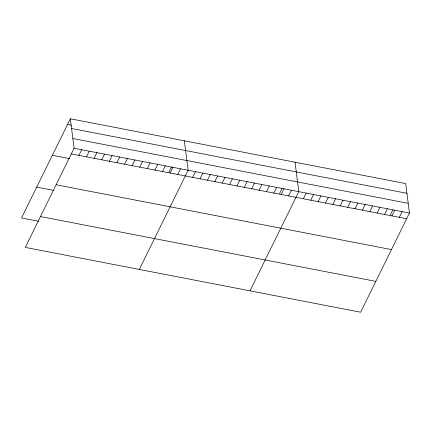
<?xml version="1.0" encoding="UTF-8"?>
<svg xmlns="http://www.w3.org/2000/svg" width="431" height="431" viewBox="0 0 431 431"><rect width="100%" height="100%" fill="white"/><g stroke="black" fill="none" stroke-linecap="round" stroke-linejoin="round"><path stroke-width="0.65" d="M70.35 118.778L74.089 148.232L25.289 247.405L360.65 312.222L409.45 213.049L405.711 183.595L70.35 118.778L21.55 217.951L38.655 221.259M78.895 155.392L81.691 149.702M86.496 156.862L89.292 151.173M94.098 158.328L96.894 152.639M101.694 159.799L104.496 154.109M109.296 161.269L112.098 155.58M116.898 162.735L119.699 157.046M124.5 164.206L127.301 158.516M132.101 165.676L134.903 159.987M139.703 167.142L142.505 161.458M147.305 168.613L150.107 162.923M154.907 170.083L157.708 164.394M162.509 171.549L165.31 165.865M168.92 172.211L171.452 167.072M170.11 173.02L172.912 167.33M177.712 174.49L180.514 168.801M139.315 269.44L188.11 170.272L184.371 140.818M192.689 177.383L195.491 171.694M200.07 178.811L202.866 173.122M207.446 180.239L210.247 174.55M214.827 181.661L217.623 175.972M222.202 183.089L225.004 177.4M229.583 184.516L232.379 178.827M236.958 185.939L239.76 180.25M244.339 187.366L247.135 181.677M251.715 188.794L254.516 183.105M259.09 190.216L261.892 184.527M266.471 191.644L269.267 185.955M273.847 193.072L276.648 187.383M279.59 193.6L282.122 188.46M281.227 194.494L284.024 188.805M288.603 195.922L291.404 190.233M249.98 290.833L298.78 191.66L295.041 162.207M303.359 198.772L306.161 193.083M310.74 200.2L313.536 194.51M318.116 201.627L320.917 195.938M325.491 203.049L328.293 197.36M332.872 204.477L335.668 198.788M340.248 205.905L343.049 200.216M347.628 207.327L350.425 201.638M355.004 208.755L357.805 203.066M362.385 210.183L365.181 204.493M369.76 211.605L372.562 205.916M377.141 213.033L379.937 207.343M384.517 214.46L387.318 208.771M390.26 214.988L392.792 209.849M391.898 215.883L394.694 210.193M399.273 217.31L402.075 211.621M67.548 124.467L71.352 125.205M71.584 128.503L406.945 193.314M72.855 138.513L408.216 203.33M74.089 148.232L409.45 213.049M71.293 153.921L406.648 218.738M52.372 155.316L69.472 158.624M56.111 184.77L391.472 249.587M36.732 187.102L53.832 190.41M40.471 216.556L375.832 281.368"/></g></svg>
